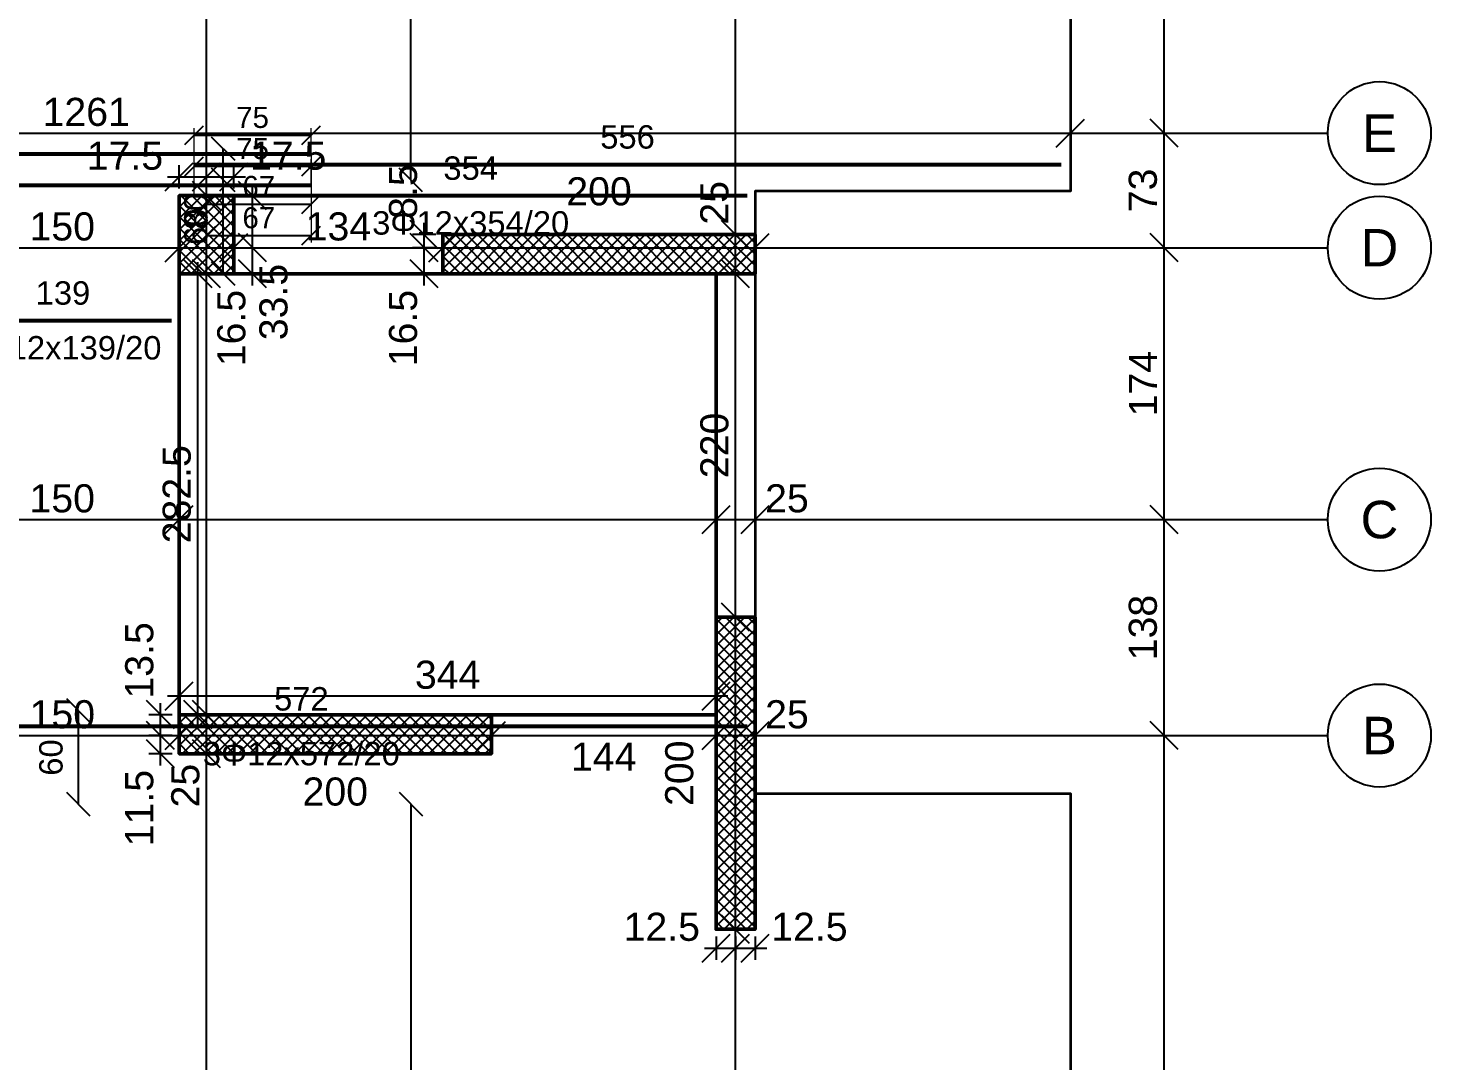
# Model space of a CAD drawing. Header units: millimetres. Extents: x -231 to 4719, y -2977 to 4533.
# Drawn here: x 901 to 1800, y 408 to 1070 of the extents above; entities that cross this region are included whole.
import ezdxf
from ezdxf.enums import TextEntityAlignment as Align

# ---------------------------------------------------------------- set-up
doc = ezdxf.new("R2010")
doc.units = ezdxf.units.MM
for name, color, linetype, lineweight in [('COLUMN', 4, 'Continuous', 50), ('OPENING', 90, 'Continuous', 50), ('SLAB', 3, 'Continuous', 35), ('WALL', 1, 'Continuous', 50)]:
    doc.layers.add(name, color=color, linetype=linetype, lineweight=lineweight)
for name, color, linetype in [('FW_AXIS', 7, 'Continuous'), ('FW_COLUMN_HATCH', 8, 'Continuous'), ('FW_DIM', 7, 'Continuous'), ('FW_WALL_HATCH', 8, 'Continuous'), ('REB_BOT_MESH_X', 5, 'Continuous'), ('REB_BOT_MESH_X_AXDIM', 5, 'Continuous'), ('REB_BOT_MESH_X_LAP', 5, 'Continuous'), ('REB_BOT_MESH_X_RANGE', 5, 'Continuous'), ('REB_BOT_MESH_X_TEXT', 5, 'Continuous')]:
    doc.layers.add(name, color=color, linetype=linetype)
doc.styles.add('REBAR_TXT', font='arial.ttf')
doc.styles.get("Standard").update_dxf_attribs({"font": 'arial.ttf'})
doc.dimstyles.new('FW_DIM', dxfattribs={"dimtxt": 18, "dimasz": 9, "dimexe": 7.5, "dimexo": 4.5, "dimgap": 4.5, "dimtad": 1, "dimdec": 0, "dimtxsty": 'Standard', "dimtsz": 9, "dimcen": 2.5, "dimdle": 7.5, "dimclrd": 256, "dimclre": 256, "dimclrt": 7, "dimazin": 3, "dimtfac": 1, "dimtmove": 2, "dimatfit": 3})
doc.dimstyles.new('REBAR LAP', dxfattribs={"dimtxt": 13.5, "dimasz": 2.5, "dimexe": 4.5, "dimexo": 0, "dimgap": 4.5, "dimtad": 1, "dimdec": 0, "dimtxsty": 'Standard', "dimtsz": 6, "dimcen": 2.5, "dimclrd": 6, "dimclre": 6, "dimclrt": 7, "dimazin": 3, "dimtfac": 1, "dimtmove": 2, "dimatfit": 3, "dimlwd": 25, "dimlwe": 18})
doc.dimstyles.new('REBAR M-200', dxfattribs={"dimtxt": 15, "dimasz": 15, "dimexe": 25, "dimexo": 12.5, "dimgap": 10, "dimtad": 1, "dimdec": 0, "dimtxsty": 'Standard', "dimblk": 'NONE', "dimcen": 50, "dimse1": 1, "dimse2": 1, "dimclrd": 6, "dimclre": 6, "dimclrt": 7, "dimazin": 3, "dimtfac": 1, "dimtmove": 2, "dimatfit": 3, "dimldrblk": 'NONE', "dimlwd": 53})
doc.dimstyles.new('REBAR RANGE', dxfattribs={"dimtxt": 15, "dimasz": 2.5, "dimexe": 0, "dimexo": 0, "dimgap": 10, "dimtad": 1, "dimdec": 0, "dimtxsty": 'Standard', "dimtsz": 7.5, "dimcen": 2.5, "dimse1": 1, "dimse2": 1, "dimclrd": 6, "dimclre": 6, "dimclrt": 7, "dimazin": 3, "dimtfac": 1, "dimtmove": 2, "dimatfit": 3, "dimlwd": 25})

# ---------------------------------------------------------------- blocks, each defined once
blk = doc.blocks.new('*D221')
at = {"color": 6, "lineweight": 53}
blk.add_line((790.5, 622.39), (1362, 622.39), dxfattribs=at)
at = {"layer": 'Defpoints'}
for p in [(790.5, 622.39), (790.5, 622.39), (1362, 622.39)]:
    blk.add_point(p, dxfattribs=at)
at = {"layer": 'REB_BOT_MESH_X', "color": 7, "insert": (1076.25, 639.89), "char_height": 15, "attachment_point": 5}
blk.add_mtext('572', dxfattribs=at)
blk = doc.blocks.new('_NONE')
blk = doc.blocks.new('*D227')
at = {"color": 6, "lineweight": 53}
blk.add_line((562.5, 969.14), (1082.5, 969.14), dxfattribs=at)
at = {"layer": 'Defpoints'}
for p in [(562.5, 969.14), (562.5, 969.14), (1082.5, 969.14)]:
    blk.add_point(p, dxfattribs=at)
at = {"layer": 'REB_BOT_MESH_X', "color": 7, "insert": (822.5, 986.64), "char_height": 15, "attachment_point": 5}
blk.add_mtext('520', dxfattribs=at)
blk = doc.blocks.new('*D228')
at = {"color": 6, "lineweight": 53}
blk.add_line((1007.5, 962.39), (1362, 962.39), dxfattribs=at)
at = {"layer": 'Defpoints'}
for p in [(1007.5, 962.39), (1007.5, 962.39), (1362, 962.39)]:
    blk.add_point(p, dxfattribs=at)
at = {"layer": 'REB_BOT_MESH_X', "color": 7, "insert": (1184.75, 979.89), "char_height": 15, "attachment_point": 5}
blk.add_mtext('354', dxfattribs=at)
blk = doc.blocks.new('_OBLIQUE')
at = {"color": 0, "linetype": 'BYBLOCK'}
blk.add_line((-0.5, -0.5), (0.5, 0.5), dxfattribs=at)
blk = doc.blocks.new('*D231')
at = {"color": 6, "lineweight": 18}
for p, q in [((1007.5, 962.39), (1007.5, 985.64)), ((1082.5, 969.14), (1082.5, 985.64))]:
    blk.add_line(p, q, dxfattribs=at)
at = {"color": 6, "lineweight": 25}
blk.add_line((1007.5, 981.14), (1082.5, 981.14), dxfattribs=at)
at = {"layer": 'Defpoints'}
for p in [(1007.5, 981.14), (1007.5, 962.39), (1082.5, 969.14)]:
    blk.add_point(p, dxfattribs=at)
at = {"layer": 'REB_BOT_MESH_X_LAP', "color": 6, "xscale": 12, "yscale": 12}
for p in [(1007.5, 981.14), (1082.5, 981.14)]:
    blk.add_blockref('_OBLIQUE', p, dxfattribs=at)
at = {"layer": 'REB_BOT_MESH_X_LAP', "color": 7, "insert": (1045, 992.39), "char_height": 13.5, "attachment_point": 5}
blk.add_mtext('75', dxfattribs=at)
blk = doc.blocks.new('*D232')
at = {"color": 6, "lineweight": 18}
for p, q in [((1015.5, 969.14), (1015.5, 932.39)), ((1082.5, 969.14), (1082.5, 932.39))]:
    blk.add_line(p, q, dxfattribs=at)
at = {"color": 6, "lineweight": 25}
blk.add_line((1015.5, 936.89), (1082.5, 936.89), dxfattribs=at)
at = {"layer": 'Defpoints'}
for p in [(1015.5, 969.14), (1082.5, 969.14), (1015.5, 936.89)]:
    blk.add_point(p, dxfattribs=at)
at = {"layer": 'REB_BOT_MESH_X_AXDIM', "color": 6, "xscale": 12, "yscale": 12}
for p in [(1015.5, 936.89), (1082.5, 936.89)]:
    blk.add_blockref('_OBLIQUE', p, dxfattribs=at)
at = {"layer": 'REB_BOT_MESH_X_AXDIM', "color": 7, "insert": (1049, 948.14), "char_height": 13.5, "attachment_point": 5}
blk.add_mtext('67', dxfattribs=at)
blk = doc.blocks.new('*D245')
at = {"color": 6, "lineweight": 53}
blk.add_line((562.5, 989.14), (1082.5, 989.14), dxfattribs=at)
at = {"layer": 'Defpoints'}
for p in [(562.5, 989.14), (562.5, 989.14), (1082.5, 989.14)]:
    blk.add_point(p, dxfattribs=at)
at = {"layer": 'REB_BOT_MESH_X', "color": 7, "insert": (822.5, 1006.64), "char_height": 15, "attachment_point": 5}
blk.add_mtext('520', dxfattribs=at)
blk = doc.blocks.new('*D246')
at = {"color": 6, "lineweight": 53}
blk.add_line((1007.5, 982.39), (1563, 982.39), dxfattribs=at)
at = {"layer": 'Defpoints'}
for p in [(1007.5, 982.39), (1007.5, 982.39), (1563, 982.39)]:
    blk.add_point(p, dxfattribs=at)
at = {"layer": 'REB_BOT_MESH_X', "color": 7, "insert": (1285.25, 999.89), "char_height": 15, "attachment_point": 5}
blk.add_mtext('556', dxfattribs=at)
blk = doc.blocks.new('*D249')
at = {"color": 6, "lineweight": 18}
for p, q in [((1007.5, 982.39), (1007.5, 1005.64)), ((1082.5, 989.14), (1082.5, 1005.64))]:
    blk.add_line(p, q, dxfattribs=at)
at = {"color": 6, "lineweight": 25}
blk.add_line((1007.5, 1001.14), (1082.5, 1001.14), dxfattribs=at)
at = {"layer": 'Defpoints'}
for p in [(1007.5, 1001.14), (1082.5, 989.14), (1007.5, 982.39)]:
    blk.add_point(p, dxfattribs=at)
at = {"layer": 'REB_BOT_MESH_X_LAP', "color": 6, "xscale": 12, "yscale": 12}
for p in [(1007.5, 1001.14), (1082.5, 1001.14)]:
    blk.add_blockref('_OBLIQUE', p, dxfattribs=at)
at = {"layer": 'REB_BOT_MESH_X_LAP', "color": 7, "insert": (1045, 1012.39), "char_height": 13.5, "attachment_point": 5}
blk.add_mtext('75', dxfattribs=at)
blk = doc.blocks.new('*D250')
at = {"color": 6, "lineweight": 18}
for p, q in [((1015.5, 989.14), (1015.5, 952.39)), ((1082.5, 989.14), (1082.5, 952.39))]:
    blk.add_line(p, q, dxfattribs=at)
at = {"color": 6, "lineweight": 25}
blk.add_line((1015.5, 956.89), (1082.5, 956.89), dxfattribs=at)
at = {"layer": 'Defpoints'}
for p in [(1015.5, 989.14), (1082.5, 989.14), (1015.5, 956.89)]:
    blk.add_point(p, dxfattribs=at)
at = {"layer": 'REB_BOT_MESH_X_AXDIM', "color": 6, "xscale": 12, "yscale": 12}
for p in [(1015.5, 956.89), (1082.5, 956.89)]:
    blk.add_blockref('_OBLIQUE', p, dxfattribs=at)
at = {"layer": 'REB_BOT_MESH_X_AXDIM', "color": 7, "insert": (1049, 968.14), "char_height": 13.5, "attachment_point": 5}
blk.add_mtext('67', dxfattribs=at)
blk = doc.blocks.new('*D253')
at = {"color": 6, "lineweight": 25}
blk.add_line((1146.62, 72.39), (1146.62, 572.39), dxfattribs=at)
at = {"layer": 'Defpoints'}
for p in [(1146.62, 572.39), (1146.62, 72.39), (1146.62, 72.39)]:
    blk.add_point(p, dxfattribs=at)
at = {"layer": 'REB_BOT_MESH_X_RANGE', "color": 6, "xscale": 15, "yscale": 15, "rotation": 90}
for p in [(1146.62, 572.39), (1146.62, 72.39)]:
    blk.add_blockref('_OBLIQUE', p, dxfattribs=at)
at = {"layer": 'REB_BOT_MESH_X_RANGE', "color": 7, "insert": (1129.12, 322.39), "char_height": 15, "attachment_point": 5, "rotation": 90}
blk.add_mtext('500', dxfattribs=at)
blk = doc.blocks.new('*D254')
at = {"color": 6, "lineweight": 25}
blk.add_line((1146.38, 972.39), (1146.38, 1472.39), dxfattribs=at)
at = {"layer": 'Defpoints'}
for p in [(1146.38, 1472.39), (1146.38, 972.39), (1146.38, 972.39)]:
    blk.add_point(p, dxfattribs=at)
at = {"layer": 'REB_BOT_MESH_X_RANGE', "color": 6, "xscale": 15, "yscale": 15, "rotation": 90}
for p in [(1146.38, 1472.39), (1146.38, 972.39)]:
    blk.add_blockref('_OBLIQUE', p, dxfattribs=at)
at = {"layer": 'REB_BOT_MESH_X_RANGE', "color": 7, "insert": (1128.88, 1222.39), "char_height": 15, "attachment_point": 5, "rotation": 90}
blk.add_mtext('500', dxfattribs=at)
blk = doc.blocks.new('*D261')
at = {"color": 6, "lineweight": 53}
blk.add_line((854, 882.39), (993, 882.39), dxfattribs=at)
at = {"layer": 'Defpoints'}
for p in [(854, 882.39), (854, 882.39), (993, 882.39)]:
    blk.add_point(p, dxfattribs=at)
at = {"layer": 'REB_BOT_MESH_X', "color": 7, "insert": (923.5, 899.89), "char_height": 15, "attachment_point": 5}
blk.add_mtext('139', dxfattribs=at)
blk = doc.blocks.new('*D266')
at = {"color": 6, "lineweight": 25}
blk.add_line((1026.25, 912.39), (1026.25, 992.39), dxfattribs=at)
at = {"layer": 'Defpoints'}
for p in [(1026.25, 992.39), (1026.25, 912.39), (1026.25, 912.39)]:
    blk.add_point(p, dxfattribs=at)
at = {"layer": 'REB_BOT_MESH_X_RANGE', "color": 6, "xscale": 15, "yscale": 15, "rotation": 90}
for p in [(1026.25, 992.39), (1026.25, 912.39)]:
    blk.add_blockref('_OBLIQUE', p, dxfattribs=at)
at = {"layer": 'REB_BOT_MESH_X_RANGE', "color": 7, "insert": (1008.75, 952.39), "char_height": 15, "attachment_point": 5, "rotation": 90}
blk.add_mtext('80', dxfattribs=at)
blk = doc.blocks.new('*D271')
at = {"color": 6, "lineweight": 25}
blk.add_line((933.38, 572.39), (933.38, 632.39), dxfattribs=at)
at = {"layer": 'Defpoints'}
for p in [(933.38, 632.39), (933.38, 572.39), (933.38, 572.39)]:
    blk.add_point(p, dxfattribs=at)
at = {"layer": 'REB_BOT_MESH_X_RANGE', "color": 6, "xscale": 15, "yscale": 15, "rotation": 90}
for p in [(933.38, 632.39), (933.38, 572.39)]:
    blk.add_blockref('_OBLIQUE', p, dxfattribs=at)
at = {"layer": 'REB_BOT_MESH_X_RANGE', "color": 7, "insert": (915.88, 602.39), "char_height": 15, "attachment_point": 5, "rotation": 90}
blk.add_mtext('60', dxfattribs=at)
blk = doc.blocks.new('*D272')
at = {"color": 6, "lineweight": 25}
blk.add_line((1026.25, 912.39), (1026.25, 972.39), dxfattribs=at)
at = {"layer": 'Defpoints'}
for p in [(1026.25, 972.39), (1026.25, 912.39), (1026.25, 912.39)]:
    blk.add_point(p, dxfattribs=at)
at = {"layer": 'REB_BOT_MESH_X_RANGE', "color": 6, "xscale": 15, "yscale": 15, "rotation": 90}
for p in [(1026.25, 972.39), (1026.25, 912.39)]:
    blk.add_blockref('_OBLIQUE', p, dxfattribs=at)
at = {"layer": 'REB_BOT_MESH_X_RANGE', "color": 7, "insert": (1008.75, 942.39), "char_height": 15, "attachment_point": 5, "rotation": 90}
blk.add_mtext('60', dxfattribs=at)
blk = doc.blocks.new('*D289')
for p, q in [((1342, 487.83), (1342, 472.83)), ((1354.5, 487.83), (1354.5, 472.83)), ((1334.5, 480.33), (1362, 480.33))]:
    blk.add_line(p, q)
at = {"layer": 'Defpoints'}
for p in [(1342, 492.33), (1354.5, 492.33), (1342, 480.33)]:
    blk.add_point(p, dxfattribs=at)
at = {"layer": 'FW_DIM', "xscale": 18, "yscale": 18}
for p in [(1342, 480.33), (1354.5, 480.33)]:
    blk.add_blockref('_OBLIQUE', p, dxfattribs=at)
at = {"layer": 'FW_DIM', "color": 7, "insert": (1307.2, 493.83), "char_height": 18, "attachment_point": 5}
blk.add_mtext('12.5', dxfattribs=at)
blk = doc.blocks.new('*D290')
for p, q in [((1354.5, 487.83), (1354.5, 472.83)), ((1367, 487.83), (1367, 472.83)), ((1347, 480.33), (1374.5, 480.33))]:
    blk.add_line(p, q)
at = {"layer": 'Defpoints'}
for p in [(1354.5, 492.33), (1367, 492.33), (1354.5, 480.33)]:
    blk.add_point(p, dxfattribs=at)
at = {"layer": 'FW_DIM', "xscale": 18, "yscale": 18}
for p in [(1354.5, 480.33), (1367, 480.33)]:
    blk.add_blockref('_OBLIQUE', p, dxfattribs=at)
at = {"layer": 'FW_DIM', "color": 7, "insert": (1401.8, 493.83), "char_height": 18, "attachment_point": 5}
blk.add_mtext('12.5', dxfattribs=at)
blk = doc.blocks.new('*D291')
for p, q in [((985.99, 597.3), (985.99, 623.98)), ((993.49, 616.48), (978.49, 616.48)), ((993.49, 604.8), (978.49, 604.8))]:
    blk.add_line(p, q)
at = {"layer": 'Defpoints'}
for p in [(997.99, 616.48), (985.99, 604.8), (997.99, 604.8)]:
    blk.add_point(p, dxfattribs=at)
at = {"layer": 'FW_DIM', "xscale": 18, "yscale": 18, "rotation": 90}
for p in [(985.99, 616.48), (985.99, 604.8)]:
    blk.add_blockref('_OBLIQUE', p, dxfattribs=at)
at = {"layer": 'FW_DIM', "color": 7, "insert": (972.49, 570), "char_height": 18, "attachment_point": 5, "rotation": 90}
blk.add_mtext('11.5', dxfattribs=at)
blk = doc.blocks.new('*D292')
for p, q in [((993.49, 629.82), (978.49, 629.82)), ((985.99, 608.98), (985.99, 637.32)), ((993.49, 616.48), (978.49, 616.48))]:
    blk.add_line(p, q)
at = {"layer": 'Defpoints'}
for p in [(997.99, 629.82), (985.99, 616.48), (997.99, 616.48)]:
    blk.add_point(p, dxfattribs=at)
at = {"layer": 'FW_DIM', "xscale": 18, "yscale": 18, "rotation": 90}
for p in [(985.99, 629.82), (985.99, 616.48)]:
    blk.add_blockref('_OBLIQUE', p, dxfattribs=at)
at = {"layer": 'FW_DIM', "color": 7, "insert": (972.49, 664.62), "char_height": 18, "attachment_point": 5, "rotation": 90}
blk.add_mtext('13.5', dxfattribs=at)
blk = doc.blocks.new('*D293')
for p, q in [((1155, 904.83), (1155, 936.51)), ((1162.5, 929.01), (1147.5, 929.01)), ((1162.5, 912.33), (1147.5, 912.33))]:
    blk.add_line(p, q)
at = {"layer": 'Defpoints'}
for p in [(1167, 929.01), (1155, 912.33), (1167, 912.33)]:
    blk.add_point(p, dxfattribs=at)
at = {"layer": 'FW_DIM', "xscale": 18, "yscale": 18, "rotation": 90}
for p in [(1155, 929.01), (1155, 912.33)]:
    blk.add_blockref('_OBLIQUE', p, dxfattribs=at)
at = {"layer": 'FW_DIM', "color": 7, "insert": (1141.5, 877.53), "char_height": 18, "attachment_point": 5, "rotation": 90}
blk.add_mtext('16.5', dxfattribs=at)
blk = doc.blocks.new('*D294')
for p, q in [((1155, 921.51), (1155, 944.86)), ((1162.5, 937.36), (1147.5, 937.36)), ((1162.5, 929.01), (1147.5, 929.01))]:
    blk.add_line(p, q)
at = {"layer": 'Defpoints'}
for p in [(1167, 937.36), (1155, 929.01), (1167, 929.01)]:
    blk.add_point(p, dxfattribs=at)
at = {"layer": 'FW_DIM', "xscale": 18, "yscale": 18, "rotation": 90}
for p in [(1155, 937.36), (1155, 929.01)]:
    blk.add_blockref('_OBLIQUE', p, dxfattribs=at)
at = {"layer": 'FW_DIM', "color": 7, "insert": (1141.5, 964.96), "char_height": 18, "attachment_point": 5, "rotation": 90}
blk.add_mtext('8.5', dxfattribs=at)
blk = doc.blocks.new('*D301')
for p, q in [((998.01, 966.85), (998.01, 981.85)), ((1015.5, 966.85), (1015.5, 981.85)), ((990.51, 974.35), (1023, 974.35))]:
    blk.add_line(p, q)
at = {"layer": 'Defpoints'}
for p in [(998.01, 974.35), (998.01, 962.35), (1015.5, 962.35)]:
    blk.add_point(p, dxfattribs=at)
at = {"layer": 'FW_DIM', "xscale": 18, "yscale": 18}
for p in [(998.01, 974.35), (1015.5, 974.35)]:
    blk.add_blockref('_OBLIQUE', p, dxfattribs=at)
at = {"layer": 'FW_DIM', "color": 7, "insert": (963.21, 987.85), "char_height": 18, "attachment_point": 5}
blk.add_mtext('17.5', dxfattribs=at)
blk = doc.blocks.new('*D302')
for p, q in [((1015.5, 966.85), (1015.5, 981.85)), ((1032.99, 966.85), (1032.99, 981.85)), ((1008, 974.35), (1040.49, 974.35))]:
    blk.add_line(p, q)
at = {"layer": 'Defpoints'}
for p in [(1015.5, 974.35), (1015.5, 962.35), (1032.99, 962.35)]:
    blk.add_point(p, dxfattribs=at)
at = {"layer": 'FW_DIM', "xscale": 18, "yscale": 18}
for p in [(1015.5, 974.35), (1032.99, 974.35)]:
    blk.add_blockref('_OBLIQUE', p, dxfattribs=at)
at = {"layer": 'FW_DIM', "color": 7, "insert": (1067.79, 987.85), "char_height": 18, "attachment_point": 5}
blk.add_mtext('17.5', dxfattribs=at)
blk = doc.blocks.new('*D303')
for p, q in [((1044.99, 904.84), (1044.99, 936.51)), ((1037.49, 929.01), (1052.49, 929.01)), ((1037.49, 912.34), (1052.49, 912.34))]:
    blk.add_line(p, q)
at = {"layer": 'Defpoints'}
for p in [(1032.99, 929.01), (1032.99, 912.34), (1044.99, 912.34)]:
    blk.add_point(p, dxfattribs=at)
at = {"layer": 'FW_DIM', "xscale": 18, "yscale": 18, "rotation": 90}
for p in [(1044.99, 929.01), (1044.99, 912.34)]:
    blk.add_blockref('_OBLIQUE', p, dxfattribs=at)
at = {"layer": 'FW_DIM', "color": 7, "insert": (1031.49, 877.54), "char_height": 18, "attachment_point": 5, "rotation": 90}
blk.add_mtext('16.5', dxfattribs=at)
blk = doc.blocks.new('*D304')
for p, q in [((1037.49, 962.35), (1052.49, 962.35)), ((1044.99, 921.51), (1044.99, 969.85)), ((1037.49, 929.01), (1052.49, 929.01))]:
    blk.add_line(p, q)
at = {"layer": 'Defpoints'}
for p in [(1032.99, 962.35), (1032.99, 929.01), (1044.99, 929.01)]:
    blk.add_point(p, dxfattribs=at)
at = {"layer": 'FW_DIM', "xscale": 18, "yscale": 18, "rotation": 90}
for p in [(1044.99, 962.35), (1044.99, 929.01)]:
    blk.add_blockref('_OBLIQUE', p, dxfattribs=at)
at = {"layer": 'FW_DIM', "color": 7, "insert": (1058.49, 894.21), "char_height": 18, "attachment_point": 5, "rotation": 90}
blk.add_mtext('33.5', dxfattribs=at)
blk = doc.blocks.new('*D309')
for p, q in [((998.01, 634.32), (998.01, 649.32)), ((1342, 634.32), (1342, 649.32)), ((990.51, 641.82), (1349.5, 641.82))]:
    blk.add_line(p, q)
at = {"layer": 'Defpoints'}
for p in [(998.01, 641.82), (998.01, 629.82), (1342, 629.82)]:
    blk.add_point(p, dxfattribs=at)
at = {"layer": 'FW_DIM', "xscale": 18, "yscale": 18}
for p in [(998.01, 641.82), (1342, 641.82)]:
    blk.add_blockref('_OBLIQUE', p, dxfattribs=at)
at = {"layer": 'FW_DIM', "color": 7, "insert": (1170.01, 655.32), "char_height": 18, "attachment_point": 5}
blk.add_mtext('344', dxfattribs=at)
blk = doc.blocks.new('*D310')
for p, q in [((1010.01, 622.32), (1010.01, 919.84)), ((1002.51, 912.34), (1017.51, 912.34)), ((1002.51, 629.82), (1017.51, 629.82))]:
    blk.add_line(p, q)
at = {"layer": 'Defpoints'}
for p in [(998.01, 912.34), (998.01, 629.82), (1010.01, 629.82)]:
    blk.add_point(p, dxfattribs=at)
at = {"layer": 'FW_DIM', "xscale": 18, "yscale": 18, "rotation": 90}
for p in [(1010.01, 912.34), (1010.01, 629.82)]:
    blk.add_blockref('_OBLIQUE', p, dxfattribs=at)
at = {"layer": 'FW_DIM', "color": 7, "insert": (996.51, 771.08), "char_height": 18, "attachment_point": 5, "rotation": 90}
blk.add_mtext('282.5', dxfattribs=at)
blk = doc.blocks.new('*D320')
for p, q in [((848.21, 620.98), (848.21, 623.98)), ((997.99, 620.98), (997.99, 623.98)), ((840.71, 616.48), (1005.49, 616.48))]:
    blk.add_line(p, q)
at = {"layer": 'Defpoints'}
for p in [(848.21, 616.48), (848.21, 616.48), (997.99, 616.48)]:
    blk.add_point(p, dxfattribs=at)
at = {"layer": 'FW_DIM', "xscale": 18, "yscale": 18}
for p in [(848.21, 616.48), (997.99, 616.48)]:
    blk.add_blockref('_OBLIQUE', p, dxfattribs=at)
at = {"layer": 'FW_DIM', "color": 7, "insert": (923.1, 629.98), "char_height": 18, "attachment_point": 5}
blk.add_mtext('150', dxfattribs=at)
blk = doc.blocks.new('*D321')
for p, q in [((997.99, 620.98), (997.99, 623.98)), ((1197.99, 620.98), (1197.99, 623.98)), ((990.49, 616.48), (1205.49, 616.48))]:
    blk.add_line(p, q)
at = {"layer": 'Defpoints'}
for p in [(997.99, 616.48), (997.99, 616.48), (1197.99, 616.48)]:
    blk.add_point(p, dxfattribs=at)
at = {"layer": 'FW_DIM', "xscale": 18, "yscale": 18}
for p in [(997.99, 616.48), (1197.99, 616.48)]:
    blk.add_blockref('_OBLIQUE', p, dxfattribs=at)
at = {"layer": 'FW_DIM', "color": 7, "insert": (1097.99, 580.48), "char_height": 18, "attachment_point": 5}
blk.add_mtext('200', dxfattribs=at)
blk = doc.blocks.new('*D322')
for p, q in [((1197.99, 620.98), (1197.99, 623.98)), ((1342, 620.98), (1342, 623.98)), ((1190.49, 616.48), (1349.5, 616.48))]:
    blk.add_line(p, q)
at = {"layer": 'Defpoints'}
for p in [(1197.99, 616.48), (1197.99, 616.48), (1342, 616.48)]:
    blk.add_point(p, dxfattribs=at)
at = {"layer": 'FW_DIM', "xscale": 18, "yscale": 18}
for p in [(1197.99, 616.48), (1342, 616.48)]:
    blk.add_blockref('_OBLIQUE', p, dxfattribs=at)
at = {"layer": 'FW_DIM', "color": 7, "insert": (1270, 602.98), "char_height": 18, "attachment_point": 5}
blk.add_mtext('144', dxfattribs=at)
blk = doc.blocks.new('*D323')
for p, q in [((1342, 620.98), (1342, 623.98)), ((1367, 620.98), (1367, 623.98)), ((1334.5, 616.48), (1374.5, 616.48))]:
    blk.add_line(p, q)
at = {"layer": 'Defpoints'}
for p in [(1342, 616.48), (1342, 616.48), (1367, 616.48)]:
    blk.add_point(p, dxfattribs=at)
at = {"layer": 'FW_DIM', "xscale": 18, "yscale": 18}
for p in [(1342, 616.48), (1367, 616.48)]:
    blk.add_blockref('_OBLIQUE', p, dxfattribs=at)
at = {"layer": 'FW_DIM', "color": 7, "insert": (1387.4, 629.98), "char_height": 18, "attachment_point": 5}
blk.add_mtext('25', dxfattribs=at)
blk = doc.blocks.new('*D326')
for p, q in [((848.07, 759.33), (848.07, 762.33)), ((998.01, 759.33), (998.01, 762.33)), ((840.57, 754.83), (1005.51, 754.83))]:
    blk.add_line(p, q)
at = {"layer": 'Defpoints'}
for p in [(848.07, 754.83), (848.07, 754.83), (998.01, 754.83)]:
    blk.add_point(p, dxfattribs=at)
at = {"layer": 'FW_DIM', "xscale": 18, "yscale": 18}
for p in [(848.07, 754.83), (998.01, 754.83)]:
    blk.add_blockref('_OBLIQUE', p, dxfattribs=at)
at = {"layer": 'FW_DIM', "color": 7, "insert": (923.04, 768.33), "char_height": 18, "attachment_point": 5}
blk.add_mtext('150', dxfattribs=at)
blk = doc.blocks.new('*D327')
for p, q in [((1342, 759.33), (1342, 762.33)), ((1367, 759.33), (1367, 762.33)), ((1334.5, 754.83), (1374.5, 754.83))]:
    blk.add_line(p, q)
at = {"layer": 'Defpoints'}
for p in [(1342, 754.83), (1342, 754.83), (1367, 754.83)]:
    blk.add_point(p, dxfattribs=at)
at = {"layer": 'FW_DIM', "xscale": 18, "yscale": 18}
for p in [(1342, 754.83), (1367, 754.83)]:
    blk.add_blockref('_OBLIQUE', p, dxfattribs=at)
at = {"layer": 'FW_DIM', "color": 7, "insert": (1387.4, 768.33), "char_height": 18, "attachment_point": 5}
blk.add_mtext('25', dxfattribs=at)
blk = doc.blocks.new('*D330')
for p, q in [((848.1, 933.51), (848.1, 936.51)), ((998.01, 933.51), (998.01, 936.51)), ((840.6, 929.01), (1005.51, 929.01))]:
    blk.add_line(p, q)
at = {"layer": 'Defpoints'}
for p in [(848.1, 929.01), (848.1, 929.01), (998.01, 929.01)]:
    blk.add_point(p, dxfattribs=at)
at = {"layer": 'FW_DIM', "xscale": 18, "yscale": 18}
for p in [(848.1, 929.01), (998.01, 929.01)]:
    blk.add_blockref('_OBLIQUE', p, dxfattribs=at)
at = {"layer": 'FW_DIM', "color": 7, "insert": (923.06, 942.51), "char_height": 18, "attachment_point": 5}
blk.add_mtext('150', dxfattribs=at)
blk = doc.blocks.new('*D331')
for p, q in [((998.01, 933.51), (998.01, 936.51)), ((1032.99, 933.51), (1032.99, 936.51)), ((990.51, 929.01), (1040.49, 929.01))]:
    blk.add_line(p, q)
at = {"layer": 'Defpoints'}
for p in [(998.01, 929.01), (998.01, 929.01), (1032.99, 929.01)]:
    blk.add_point(p, dxfattribs=at)
at = {"layer": 'FW_DIM', "xscale": 18, "yscale": 18}
for p in [(998.01, 929.01), (1032.99, 929.01)]:
    blk.add_blockref('_OBLIQUE', p, dxfattribs=at)
blk = doc.blocks.new('*D332')
for p, q in [((1032.99, 933.51), (1032.99, 936.51)), ((1167, 933.51), (1167, 936.51)), ((1025.49, 929.01), (1174.5, 929.01))]:
    blk.add_line(p, q)
at = {"layer": 'Defpoints'}
for p in [(1032.99, 929.01), (1032.99, 929.01), (1167, 929.01)]:
    blk.add_point(p, dxfattribs=at)
at = {"layer": 'FW_DIM', "xscale": 18, "yscale": 18}
for p in [(1032.99, 929.01), (1167, 929.01)]:
    blk.add_blockref('_OBLIQUE', p, dxfattribs=at)
at = {"layer": 'FW_DIM', "color": 7, "insert": (1100, 942.51), "char_height": 18, "attachment_point": 5}
blk.add_mtext('134', dxfattribs=at)
blk = doc.blocks.new('*D333')
for p, q in [((1167, 933.51), (1167, 936.51)), ((1367, 933.51), (1367, 936.51)), ((1159.5, 929.01), (1374.5, 929.01))]:
    blk.add_line(p, q)
at = {"layer": 'Defpoints'}
for p in [(1167, 929.01), (1167, 929.01), (1367, 929.01)]:
    blk.add_point(p, dxfattribs=at)
at = {"layer": 'FW_DIM', "xscale": 18, "yscale": 18}
for p in [(1167, 929.01), (1367, 929.01)]:
    blk.add_blockref('_OBLIQUE', p, dxfattribs=at)
at = {"layer": 'FW_DIM', "color": 7, "insert": (1267, 965.01), "char_height": 18, "attachment_point": 5}
blk.add_mtext('200', dxfattribs=at)
blk = doc.blocks.new('*D335')
for p, q in [((307.81, 1006.9), (307.81, 1009.9)), ((1568.99, 1006.9), (1568.99, 1009.9)), ((300.31, 1002.4), (1576.49, 1002.4))]:
    blk.add_line(p, q)
at = {"layer": 'Defpoints'}
for p in [(307.81, 1002.4), (307.81, 1002.4), (1568.99, 1002.4)]:
    blk.add_point(p, dxfattribs=at)
at = {"layer": 'FW_DIM', "xscale": 18, "yscale": 18}
for p in [(307.81, 1002.4), (1568.99, 1002.4)]:
    blk.add_blockref('_OBLIQUE', p, dxfattribs=at)
at = {"layer": 'FW_DIM', "color": 7, "insert": (938.4, 1015.9), "char_height": 18, "attachment_point": 5}
blk.add_mtext('1261', dxfattribs=at)
blk = doc.blocks.new('*D370')
for p, q in [((1015.5, -23.66), (1015.5, 612.3)), ((1011, 604.8), (1008, 604.8)), ((1011, -16.16), (1008, -16.16))]:
    blk.add_line(p, q)
at = {"layer": 'Defpoints'}
for p in [(1015.5, 604.8), (1015.5, -16.16), (1015.5, -16.16)]:
    blk.add_point(p, dxfattribs=at)
at = {"layer": 'FW_DIM', "xscale": 18, "yscale": 18, "rotation": 90}
for p in [(1015.5, 604.8), (1015.5, -16.16)]:
    blk.add_blockref('_OBLIQUE', p, dxfattribs=at)
at = {"layer": 'FW_DIM', "color": 7, "insert": (1002, 294.32), "char_height": 18, "attachment_point": 5, "rotation": 90}
blk.add_mtext('621', dxfattribs=at)
blk = doc.blocks.new('*D371')
for p, q in [((1011, 629.82), (1008, 629.82)), ((1015.5, 597.3), (1015.5, 637.32)), ((1011, 604.8), (1008, 604.8))]:
    blk.add_line(p, q)
at = {"layer": 'Defpoints'}
for p in [(1015.5, 629.82), (1015.5, 604.8), (1015.5, 604.8)]:
    blk.add_point(p, dxfattribs=at)
at = {"layer": 'FW_DIM', "xscale": 18, "yscale": 18, "rotation": 90}
for p in [(1015.5, 629.82), (1015.5, 604.8)]:
    blk.add_blockref('_OBLIQUE', p, dxfattribs=at)
at = {"layer": 'FW_DIM', "color": 7, "insert": (1002, 584.4), "char_height": 18, "attachment_point": 5, "rotation": 90}
blk.add_mtext('25', dxfattribs=at)
blk = doc.blocks.new('*D372')
for p, q in [((1011, 962.35), (1008, 962.35)), ((1015.5, 904.84), (1015.5, 969.85)), ((1011, 912.34), (1008, 912.34))]:
    blk.add_line(p, q)
at = {"layer": 'Defpoints'}
for p in [(1015.5, 962.35), (1015.5, 912.34), (1015.5, 912.34)]:
    blk.add_point(p, dxfattribs=at)
at = {"layer": 'FW_DIM', "xscale": 18, "yscale": 18, "rotation": 90}
for p in [(1015.5, 962.35), (1015.5, 912.34)]:
    blk.add_blockref('_OBLIQUE', p, dxfattribs=at)
blk = doc.blocks.new('*D373')
for p, q in [((1015.5, 954.85), (1015.5, 1549.76)), ((1011, 1542.26), (1008, 1542.26)), ((1011, 962.35), (1008, 962.35))]:
    blk.add_line(p, q)
at = {"layer": 'Defpoints'}
for p in [(1015.5, 1542.26), (1015.5, 962.35), (1015.5, 962.35)]:
    blk.add_point(p, dxfattribs=at)
at = {"layer": 'FW_DIM', "xscale": 18, "yscale": 18, "rotation": 90}
for p in [(1015.5, 1542.26), (1015.5, 962.35)]:
    blk.add_blockref('_OBLIQUE', p, dxfattribs=at)
at = {"layer": 'FW_DIM', "color": 7, "insert": (1002, 1252.3), "char_height": 18, "attachment_point": 5, "rotation": 90}
blk.add_mtext('580', dxfattribs=at)
blk = doc.blocks.new('*D376')
for p, q in [((1354.5, 169.8), (1354.5, 499.83)), ((1350, 492.33), (1347, 492.33)), ((1350, 177.3), (1347, 177.3))]:
    blk.add_line(p, q)
at = {"layer": 'Defpoints'}
for p in [(1354.5, 492.33), (1354.5, 177.3), (1354.5, 177.3)]:
    blk.add_point(p, dxfattribs=at)
at = {"layer": 'FW_DIM', "xscale": 18, "yscale": 18, "rotation": 90}
for p in [(1354.5, 492.33), (1354.5, 177.3)]:
    blk.add_blockref('_OBLIQUE', p, dxfattribs=at)
at = {"layer": 'FW_DIM', "color": 7, "insert": (1341, 334.81), "char_height": 18, "attachment_point": 5, "rotation": 90}
blk.add_mtext('315', dxfattribs=at)
blk = doc.blocks.new('*D377')
for p, q in [((1350, 692.33), (1347, 692.33)), ((1354.5, 484.83), (1354.5, 699.83)), ((1350, 492.33), (1347, 492.33))]:
    blk.add_line(p, q)
at = {"layer": 'Defpoints'}
for p in [(1354.5, 692.33), (1354.5, 492.33), (1354.5, 492.33)]:
    blk.add_point(p, dxfattribs=at)
at = {"layer": 'FW_DIM', "xscale": 18, "yscale": 18, "rotation": 90}
for p in [(1354.5, 692.33), (1354.5, 492.33)]:
    blk.add_blockref('_OBLIQUE', p, dxfattribs=at)
at = {"layer": 'FW_DIM', "color": 7, "insert": (1318.5, 592.33), "char_height": 18, "attachment_point": 5, "rotation": 90}
blk.add_mtext('200', dxfattribs=at)
blk = doc.blocks.new('*D378')
for p, q in [((1354.5, 684.83), (1354.5, 919.83)), ((1350, 912.33), (1347, 912.33)), ((1350, 692.33), (1347, 692.33))]:
    blk.add_line(p, q)
at = {"layer": 'Defpoints'}
for p in [(1354.5, 912.33), (1354.5, 692.33), (1354.5, 692.33)]:
    blk.add_point(p, dxfattribs=at)
at = {"layer": 'FW_DIM', "xscale": 18, "yscale": 18, "rotation": 90}
for p in [(1354.5, 912.33), (1354.5, 692.33)]:
    blk.add_blockref('_OBLIQUE', p, dxfattribs=at)
at = {"layer": 'FW_DIM', "color": 7, "insert": (1341, 802.33), "char_height": 18, "attachment_point": 5, "rotation": 90}
blk.add_mtext('220', dxfattribs=at)
blk = doc.blocks.new('*D379')
for p, q in [((1354.5, 904.83), (1354.5, 944.86)), ((1350, 937.36), (1347, 937.36)), ((1350, 912.33), (1347, 912.33))]:
    blk.add_line(p, q)
at = {"layer": 'Defpoints'}
for p in [(1354.5, 937.36), (1354.5, 912.33), (1354.5, 912.33)]:
    blk.add_point(p, dxfattribs=at)
at = {"layer": 'FW_DIM', "xscale": 18, "yscale": 18, "rotation": 90}
for p in [(1354.5, 937.36), (1354.5, 912.33)]:
    blk.add_blockref('_OBLIQUE', p, dxfattribs=at)
at = {"layer": 'FW_DIM', "color": 7, "insert": (1341, 957.76), "char_height": 18, "attachment_point": 5, "rotation": 90}
blk.add_mtext('25', dxfattribs=at)
blk = doc.blocks.new('*D380')
for p, q in [((1350, 1367.29), (1347, 1367.29)), ((1354.5, 929.86), (1354.5, 1374.79)), ((1350, 937.36), (1347, 937.36))]:
    blk.add_line(p, q)
at = {"layer": 'Defpoints'}
for p in [(1354.5, 1367.29), (1354.5, 937.36), (1354.5, 937.36)]:
    blk.add_point(p, dxfattribs=at)
at = {"layer": 'FW_DIM', "xscale": 18, "yscale": 18, "rotation": 90}
for p in [(1354.5, 1367.29), (1354.5, 937.36)]:
    blk.add_blockref('_OBLIQUE', p, dxfattribs=at)
at = {"layer": 'FW_DIM', "color": 7, "insert": (1341, 1152.33), "char_height": 18, "attachment_point": 5, "rotation": 90}
blk.add_mtext('430', dxfattribs=at)
blk = doc.blocks.new('*D408')
for p, q in [((1629.04, -7.2), (1629.04, 624)), ((1573.54, 616.5), (1636.54, 616.5)), ((1573.54, 0.3), (1636.54, 0.3))]:
    blk.add_line(p, q)
at = {"layer": 'Defpoints'}
for p in [(1569.04, 616.5), (1569.04, 0.3), (1629.04, 0.3)]:
    blk.add_point(p, dxfattribs=at)
at = {"layer": 'FW_DIM', "xscale": 18, "yscale": 18, "rotation": 90}
for p in [(1629.04, 616.5), (1629.04, 0.3)]:
    blk.add_blockref('_OBLIQUE', p, dxfattribs=at)
at = {"layer": 'FW_DIM', "color": 7, "insert": (1615.54, 308.4), "char_height": 18, "attachment_point": 5, "rotation": 90}
blk.add_mtext('616', dxfattribs=at)
blk = doc.blocks.new('*D409')
for p, q in [((1629.04, 609), (1629.04, 762.3)), ((1573.54, 754.8), (1636.54, 754.8)), ((1573.54, 616.5), (1636.54, 616.5))]:
    blk.add_line(p, q)
at = {"layer": 'Defpoints'}
for p in [(1569.04, 754.8), (1569.04, 616.5), (1629.04, 616.5)]:
    blk.add_point(p, dxfattribs=at)
at = {"layer": 'FW_DIM', "xscale": 18, "yscale": 18, "rotation": 90}
for p in [(1629.04, 754.8), (1629.04, 616.5)]:
    blk.add_blockref('_OBLIQUE', p, dxfattribs=at)
at = {"layer": 'FW_DIM', "color": 7, "insert": (1615.54, 685.65), "char_height": 18, "attachment_point": 5, "rotation": 90}
blk.add_mtext('138', dxfattribs=at)
blk = doc.blocks.new('*D410')
for p, q in [((1629.04, 747.3), (1629.04, 936.5)), ((1573.54, 929), (1636.54, 929)), ((1573.54, 754.8), (1636.54, 754.8))]:
    blk.add_line(p, q)
at = {"layer": 'Defpoints'}
for p in [(1569.04, 929), (1569.04, 754.8), (1629.04, 754.8)]:
    blk.add_point(p, dxfattribs=at)
at = {"layer": 'FW_DIM', "xscale": 18, "yscale": 18, "rotation": 90}
for p in [(1629.04, 929), (1629.04, 754.8)]:
    blk.add_blockref('_OBLIQUE', p, dxfattribs=at)
at = {"layer": 'FW_DIM', "color": 7, "insert": (1615.54, 841.9), "char_height": 18, "attachment_point": 5, "rotation": 90}
blk.add_mtext('174', dxfattribs=at)
blk = doc.blocks.new('*D411')
for p, q in [((1629.04, 921.5), (1629.04, 1009.9)), ((1573.54, 1002.4), (1636.54, 1002.4)), ((1573.54, 929), (1636.54, 929))]:
    blk.add_line(p, q)
at = {"layer": 'Defpoints'}
for p in [(1569.04, 1002.4), (1569.04, 929), (1629.04, 929)]:
    blk.add_point(p, dxfattribs=at)
at = {"layer": 'FW_DIM', "xscale": 18, "yscale": 18, "rotation": 90}
for p in [(1629.04, 1002.4), (1629.04, 929)]:
    blk.add_blockref('_OBLIQUE', p, dxfattribs=at)
at = {"layer": 'FW_DIM', "color": 7, "insert": (1615.54, 965.7), "char_height": 18, "attachment_point": 5, "rotation": 90}
blk.add_mtext('73', dxfattribs=at)
blk = doc.blocks.new('*D412')
for p, q in [((1629.04, 994.9), (1629.04, 1242.3)), ((1573.54, 1234.8), (1636.54, 1234.8)), ((1573.54, 1002.4), (1636.54, 1002.4))]:
    blk.add_line(p, q)
at = {"layer": 'Defpoints'}
for p in [(1569.04, 1234.8), (1569.04, 1002.4), (1629.04, 1002.4)]:
    blk.add_point(p, dxfattribs=at)
at = {"layer": 'FW_DIM', "xscale": 18, "yscale": 18, "rotation": 90}
for p in [(1629.04, 1234.8), (1629.04, 1002.4)]:
    blk.add_blockref('_OBLIQUE', p, dxfattribs=at)
at = {"layer": 'FW_DIM', "color": 7, "insert": (1615.54, 1118.6), "char_height": 18, "attachment_point": 5, "rotation": 90}
blk.add_mtext('232', dxfattribs=at)

msp = doc.modelspace()

# ---------------------------------------------------------------- hatches: boundary and pattern name
at = {"layer": 'FW_COLUMN_HATCH'}
h = msp.add_hatch(dxfattribs=at)
h.set_pattern_fill('ANSI37', scale=1.6)
h.paths.add_polyline_path([(1032.99, 912.34), (998.01, 912.34), (998.01, 962.35), (1032.99, 962.35), (1032.99, 912.34)])
at = {"layer": 'FW_WALL_HATCH'}
h = msp.add_hatch(dxfattribs=at)
h.set_pattern_fill('ANSI37', scale=1.6)
h.paths.add_polyline_path([(1167, 937.36), (1367, 937.36), (1367, 912.33), (1167, 912.33), (1167, 937.36)])
h = msp.add_hatch(dxfattribs=at)
h.set_pattern_fill('ANSI37', scale=1.6)
h.paths.add_polyline_path([(1367, 692.33), (1367, 492.33), (1342, 492.33), (1342, 692.33), (1367, 692.33)])
h = msp.add_hatch(dxfattribs=at)
h.set_pattern_fill('ANSI37', scale=1.6)
h.paths.add_polyline_path([(997.99, 604.8), (997.99, 629.82), (1197.99, 629.82), (1197.99, 604.8), (997.99, 604.8)])

# ---------------------------------------------------------------- linework, layer by layer
at = {"layer": 'COLUMN'}
msp.add_lwpolyline([(1032.99, 912.34), (998.01, 912.34), (998.01, 962.35), (1032.99, 962.35)], close=True, dxfattribs=at)
at = {"layer": 'FW_AXIS', "color": 8}
for p, q in [((1015.5, -22.7), (1015.5, 1567.29)), ((1354.5, -22.7), (1354.5, 1567.29)), ((0, 1002.4), (1569.04, 1002.4)), ((0, 929.01), (1569.04, 929.01)), ((0, 754.83), (1569.04, 754.83)), ((0, 616.48), (1569.04, 616.48))]:
    msp.add_line(p, q, dxfattribs=at)
at = {"layer": 'FW_AXIS', "linetype": 'CONTINUOUS'}
for p, q in [((1569.04, 1002.4), (1734.04, 1002.4)), ((1569.04, 929.01), (1734.04, 929.01)), ((1569.04, 754.83), (1734.04, 754.83)), ((1569.04, 616.48), (1734.04, 616.48))]:
    msp.add_line(p, q, dxfattribs=at)
at = {"layer": 'FW_AXIS'}
for centre in [(1767.04, 1002.4), (1767.04, 929.01), (1767.04, 754.83), (1767.04, 616.48)]:
    msp.add_circle(centre, 33, dxfattribs=at)
at = {"layer": 'OPENING'}
msp.add_lwpolyline([(998.01, 912.34), (1342, 912.34), (1342, 629.82), (998.01, 629.82)], close=True, dxfattribs=at)
at = {"layer": 'SLAB'}
msp.add_lwpolyline([(466.99, 1567.29), (1367, 1567.16), (1366.99, 1469.29), (1568.99, 1469.29), (1568.99, 965.31), (1367, 965.31), (1367, 579.33), (1569.04, 579.33), (1569.04, 75.3), (1367, 75.3), (1367, -22.7), (147, 0), (147, 97.95), (0, 97.95), (0, 864.29), (202.2, 864.29), (202.2, 902.97), (354.91, 1159.94), (265.01, 1159.94), (265.01, 1469.19), (466.99, 1469.19), (466.99, 1567.29)], dxfattribs=at)
at = {"layer": 'WALL'}
for points in [[(1167, 937.36), (1367, 937.36), (1367, 912.33), (1167, 912.33)], [(1367, 692.33), (1342, 692.33), (1342, 492.33), (1367, 492.33)], [(997.99, 629.82), (1197.99, 629.82), (1197.99, 604.8), (997.99, 604.8)]]:
    msp.add_lwpolyline(points, close=True, dxfattribs=at)

# ---------------------------------------------------------------- texts
at = {"layer": 'FW_AXIS', "color": 7, "style": 'REBAR_TXT'}
for s, p in [('E', (1767.04, 1002.4)), ('D', (1767.04, 929.01)), ('C', (1767.04, 754.83)), ('B', (1767.04, 616.48))]:
    msp.add_text(s, height=24, dxfattribs=at).set_placement(p, align=Align.MIDDLE_CENTER)
at = {"layer": 'REB_BOT_MESH_X_TEXT', "color": 7, "style": 'REBAR_TXT'}
for s, p in [('3Φ12x354/20', (1184.75, 952.39)), ('8Φ12x139/20', (923.5, 872.39)), ('3Φ12x572/20', (1076.25, 612.39))]:
    msp.add_text(s, height=15, dxfattribs=at).set_placement(p, align=Align.TOP_CENTER)

# ---------------------------------------------------------------- dimensions: what is measured, and where the dimension line sits
at = {"layer": 'FW_DIM'}
for base, p1, p2, text, picture, middle in [((1015.5, 962.35), (1015.5, 962.35), (1015.5, 1542.26), '580', '*D373', (1002, 1252.3)), ((1354.5, 937.36), (1354.5, 937.36), (1354.5, 1367.29), '430', '*D380', (1341, 1152.33)), ((1155, 929.01), (1167, 929.01), (1167, 937.36), '8.5', '*D294', (1141.5, 964.96)), ((1015.5, 912.34), (1015.5, 912.34), (1015.5, 962.35), ' ', '*D372', (1015.5, 937.34)), ((1044.99, 929.01), (1032.99, 929.01), (1032.99, 962.35), '33.5', '*D304', (1058.49, 894.21)), ((1354.5, 912.33), (1354.5, 912.33), (1354.5, 937.36), '25', '*D379', (1341, 957.76)), ((1044.99, 912.34), (1032.99, 912.34), (1032.99, 929.01), '16.5', '*D303', (1031.49, 877.54)), ((1155, 912.33), (1167, 912.33), (1167, 929.01), '16.5', '*D293', (1141.5, 877.53)), ((1010.01, 629.82), (998.01, 629.82), (998.01, 912.34), '282.5', '*D310', (996.51, 771.08)), ((1354.5, 692.33), (1354.5, 692.33), (1354.5, 912.33), '220', '*D378', (1341, 802.33)), ((1354.5, 492.33), (1354.5, 492.33), (1354.5, 692.33), '200', '*D377', (1318.5, 592.33)), ((985.99, 616.48), (997.99, 616.48), (997.99, 629.82), '13.5', '*D292', (972.49, 664.62)), ((1015.5, 604.8), (1015.5, 604.8), (1015.5, 629.82), '25', '*D371', (1002, 584.4)), ((985.99, 604.8), (997.99, 604.8), (997.99, 616.48), '11.5', '*D291', (972.49, 570)), ((1015.5, -16.16), (1015.5, -16.16), (1015.5, 604.8), '621', '*D370', (1002, 294.32)), ((1354.5, 177.3), (1354.5, 177.3), (1354.5, 492.33), '315', '*D376', (1341, 334.81))]:
    dim = msp.add_linear_dim(base=base, p1=p1, p2=p2, angle=90, text=text, dimstyle='FW_DIM', override={"dimtmove": 2}, dxfattribs=at)
    dim.commit()
    dim.dimension.update_dxf_attribs({"geometry": picture, "text_midpoint": middle, "dimtype": 160})
for base, p1, p2, picture, middle in [((1629.04, 1002.4), (1569.04, 1002.4), (1569.04, 1234.8), '*D412', (1615.54, 1118.6)), ((1629.04, 929), (1569.04, 929), (1569.04, 1002.4), '*D411', (1615.54, 965.7)), ((1629.04, 754.8), (1569.04, 754.8), (1569.04, 929), '*D410', (1615.54, 841.9)), ((1629.04, 616.5), (1569.04, 616.5), (1569.04, 754.8), '*D409', (1615.54, 685.65)), ((1629.04, 0.3), (1569.04, 0.3), (1569.04, 616.5), '*D408', (1615.54, 308.4))]:
    dim = msp.add_linear_dim(base=base, p1=p1, p2=p2, angle=90, dimstyle='FW_DIM', dxfattribs=at)
    dim.commit()
    dim.dimension.update_dxf_attribs({"geometry": picture, "text_midpoint": middle})
for base, p1, p2, text, picture, middle in [((307.81, 1002.4), (307.81, 1002.4), (1568.99, 1002.4), '1261', '*D335', (938.4, 1015.9)), ((998.01, 974.35), (998.01, 962.35), (1015.5, 962.35), '17.5', '*D301', (963.21, 987.85)), ((1015.5, 974.35), (1015.5, 962.35), (1032.99, 962.35), '17.5', '*D302', (1067.79, 987.85)), ((1167, 929.01), (1167, 929.01), (1367, 929.01), '200', '*D333', (1267, 965.01)), ((848.1, 929.01), (848.1, 929.01), (998.01, 929.01), '150', '*D330', (923.06, 942.51)), ((1032.99, 929.01), (1032.99, 929.01), (1167, 929.01), '134', '*D332', (1100, 942.51)), ((998.01, 929.01), (998.01, 929.01), (1032.99, 929.01), ' ', '*D331', (1015.5, 929.01)), ((848.07, 754.83), (848.07, 754.83), (998.01, 754.83), '150', '*D326', (923.04, 768.33)), ((1342, 754.83), (1342, 754.83), (1367, 754.83), '25', '*D327', (1387.4, 768.33)), ((998.01, 641.82), (998.01, 629.82), (1342, 629.82), '344', '*D309', (1170.01, 655.32)), ((848.21, 616.48), (848.21, 616.48), (997.99, 616.48), '150', '*D320', (923.1, 629.98)), ((1342, 616.48), (1342, 616.48), (1367, 616.48), '25', '*D323', (1387.4, 629.98)), ((997.99, 616.48), (997.99, 616.48), (1197.99, 616.48), '200', '*D321', (1097.99, 580.48)), ((1197.99, 616.48), (1197.99, 616.48), (1342, 616.48), '144', '*D322', (1270, 602.98)), ((1342, 480.33), (1342, 492.33), (1354.5, 492.33), '12.5', '*D289', (1307.2, 493.83)), ((1354.5, 480.33), (1354.5, 492.33), (1367, 492.33), '12.5', '*D290', (1401.8, 493.83))]:
    dim = msp.add_linear_dim(base=base, p1=p1, p2=p2, text=text, dimstyle='FW_DIM', override={"dimtmove": 2}, dxfattribs=at)
    dim.commit()
    dim.dimension.update_dxf_attribs({"geometry": picture, "text_midpoint": middle, "dimtype": 160})
at = {"layer": 'REB_BOT_MESH_X'}
for base, p1, p2, picture, middle in [((562.5, 989.14), (562.5, 989.14), (1082.5, 989.14), '*D245', (822.5, 1006.64)), ((1007.5, 982.39254739), (1007.5, 982.39254739), (1563, 982.39254739), '*D246', (1285.25, 999.89254739)), ((562.5, 969.14), (562.5, 969.14), (1082.5, 969.14), '*D227', (822.5, 986.64)), ((1007.5, 962.39254739), (1007.5, 962.39254739), (1362, 962.39254739), '*D228', (1184.75, 979.89254739)), ((854, 882.39), (854, 882.39), (993, 882.39), '*D261', (923.5, 899.89)), ((790.5, 622.39254739), (790.5, 622.39254739), (1362, 622.39254739), '*D221', (1076.25, 639.89254739))]:
    dim = msp.add_linear_dim(base=base, p1=p1, p2=p2, dimstyle='REBAR M-200', dxfattribs=at)
    dim.commit()
    dim.dimension.update_dxf_attribs({"geometry": picture, "text_midpoint": middle})
at = {"layer": 'REB_BOT_MESH_X_AXDIM'}
for base, p1, p2, picture, middle in [((1015.5, 956.89), (1015.5, 989.14), (1082.5, 989.14), '*D250', (1049, 968.14)), ((1015.5, 936.89), (1015.5, 969.14), (1082.5, 969.14), '*D232', (1049, 948.14))]:
    dim = msp.add_linear_dim(base=base, p1=p1, p2=p2, dimstyle='REBAR LAP', dxfattribs=at)
    dim.commit()
    dim.dimension.update_dxf_attribs({"geometry": picture, "text_midpoint": middle})
at = {"layer": 'REB_BOT_MESH_X_LAP'}
for base, p1, p2, picture, middle in [((1007.5, 1001.14), (1007.5, 982.39), (1082.5, 989.14), '*D249', (1045, 1012.39)), ((1007.5, 981.14), (1007.5, 962.39), (1082.5, 969.14), '*D231', (1045, 992.39))]:
    dim = msp.add_linear_dim(base=base, p1=p1, p2=p2, dimstyle='REBAR LAP', dxfattribs=at)
    dim.commit()
    dim.dimension.update_dxf_attribs({"geometry": picture, "text_midpoint": middle})
at = {"layer": 'REB_BOT_MESH_X_RANGE'}
for base, p1, p2, picture, middle in [((1146.38, 972.39), (1146.38, 972.39), (1146.38, 1472.39), '*D254', (1128.88, 1222.39)), ((1026.25, 912.39), (1026.25, 912.39), (1026.25, 992.39), '*D266', (1008.75, 952.39)), ((1026.25, 912.39), (1026.25, 912.39), (1026.25, 972.39), '*D272', (1008.75, 942.39)), ((933.38, 572.39), (933.38, 572.39), (933.38, 632.39), '*D271', (915.88, 602.39)), ((1146.62, 72.39), (1146.62, 72.39), (1146.62, 572.39), '*D253', (1129.12, 322.39))]:
    dim = msp.add_linear_dim(base=base, p1=p1, p2=p2, angle=90, dimstyle='REBAR RANGE', dxfattribs=at)
    dim.commit()
    dim.dimension.update_dxf_attribs({"geometry": picture, "text_midpoint": middle})

doc.saveas('drawing.dxf')
